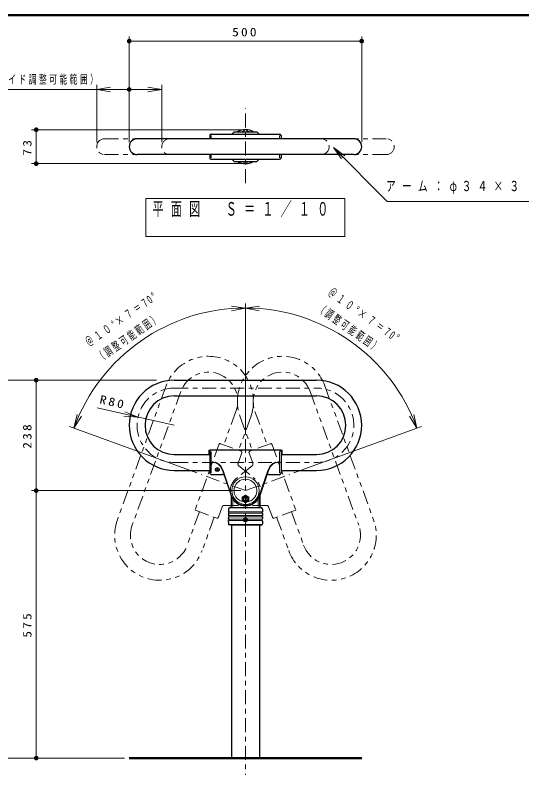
# Model space of a CAD drawing. Units: millimetres on the paper, scale 1:10. Extents: x -365 to 10, y -38 to 257.
# Drawn here: x -305.3 to -196.3, y 93.7 to 257 of the extents above; entities that cross this region are included whole.
import ezdxf

# ---------------------------------------------------------------- set-up
doc = ezdxf.new("R2010")
doc.units = ezdxf.units.MM
doc.linetypes.add('USER2', pattern=[6, 3, -1, 1, -1])
doc.linetypes.add('USER3', pattern=[8, 3, -1, 1, -1, 1, -1])
doc.layers.add('LY_1', color=7, linetype='Continuous', lineweight=13)
doc.layers.add('LY_2', color=7, linetype='Continuous', lineweight=13)
doc.styles.add('ＭＳ ゴシック', font='')
doc.styles.get('ＭＳ ゴシック').set_extended_font_data('MS Gothic')

# ---------------------------------------------------------------- blocks, each defined once
blk = doc.blocks.new('filled_dot')
at = {"color": 0, "linetype": 'Continuous', "lineweight": -2, "const_width": 1.25}
blk.add_lwpolyline([(-0.625, 0, 1), (0.625, 0, 1)], format="xyb", close=True, dxfattribs=at)
blk = doc.blocks.new('open_arrow')
at = {"color": 0, "linetype": 'Continuous', "lineweight": -2}
blk.add_lwpolyline([(7.5, 1.25), (0, 0), (7.5, -1.25)], dxfattribs=at)

msp = doc.modelspace()

# ---------------------------------------------------------------- linework, layer by layer
at = {"layer": 'LY_1'}
for p, q in [((-280.729, 229.729), (-280.729, 252.429)), ((-230.729, 229.729), (-230.729, 252.429)), ((-280.729, 251.429), (-230.729, 251.429)), ((-287.729, 229.729), (-287.729, 242.029)), ((-273.729, 229.729), (-273.729, 242.029)), ((-317.779, 241.029), (-280.729, 241.029)), ((-280.729, 241.029), (-273.729, 241.029)), ((-256.729, 232.379), (-301.729, 232.379)), ((-300.729, 225.079), (-300.729, 232.379)), ((-236.795, 228.565), (-234.68, 226.438)), ((-236.795, 228.565), (-234.325, 226.791)), ((-235.034, 226.085), (-236.795, 228.565)), ((-256.729, 225.079), (-301.729, 225.079)), ((-277.129, 217.563), (-277.129, 209.43)), ((-234.329, 217.563), (-277.129, 217.563)), ((-234.329, 209.43), (-234.329, 217.563)), ((-277.129, 209.43), (-234.329, 209.43)), ((-255.729, 166.873), (-255.729, 195.044)), ((-255.729, 166.873), (-255.729, 195.044)), ((-301.729, 178.529), (-313.633, 178.529)), ((-274.871, 178.529), (-301.729, 178.529)), ((-300.729, 154.779), (-300.729, 178.529)), ((-271.029, 168.829), (-287.603, 172.601)), ((-266.167, 158.578), (-293.566, 168.551)), ((-245.291, 158.578), (-217.892, 168.551)), ((-256.729, 154.779), (-301.729, 154.779)), ((-300.729, 97.279), (-300.729, 154.779)), ((-281.729, 97.279), (-313.633, 97.279)), ((-281.729, 97.279), (-301.729, 97.279))]:
    msp.add_line(p, q, dxfattribs=at)
at = {"layer": 'LY_1', "linetype": 'USER2'}
for p, q in [((-255.729, 220.868), (-255.729, 236.915)), ((-271.029, 176.829), (-240.429, 176.829)), ((-255.729, 165.873), (-255.729, 93.683)), ((-271.029, 160.829), (-240.429, 160.829)), ((-255.729, 154.779), (-265.227, 158.236)), ((-255.729, 154.779), (-246.231, 158.236))]:
    msp.add_line(p, q, dxfattribs=at)
at = {"layer": 'LY_1', "color": 40, "lineweight": 25}
for p, q in [((-258.679, 231.429), (-258.179, 231.929)), ((-258.179, 231.929), (-253.279, 231.929)), ((-253.279, 231.929), (-252.779, 231.429)), ((-263.379, 231.129), (-263.379, 230.579)), ((-263.079, 231.429), (-248.379, 231.429)), ((-248.079, 231.129), (-248.079, 230.579)), ((-263.379, 226.879), (-263.379, 226.329)), ((-263.079, 226.029), (-248.379, 226.029)), ((-258.679, 226.029), (-258.179, 225.529)), ((-258.179, 225.529), (-253.279, 225.529)), ((-253.279, 225.529), (-252.779, 226.029)), ((-248.079, 226.879), (-248.079, 226.329)), ((-263.379, 163.429), (-263.379, 158.572)), ((-263.279, 163.529), (-248.179, 163.529)), ((-248.079, 163.429), (-248.079, 158.572)), ((-260.627, 159.065), (-258.805, 153.729)), ((-250.831, 159.065), (-252.653, 153.729)), ((-263.079, 158.272), (-260.714, 158.272)), ((-250.745, 158.272), (-248.379, 158.272))]:
    msp.add_line(p, q, dxfattribs=at)
at = {"layer": 'LY_1', "color": 3, "linetype": 'USER3'}
for p, q in [((-286.029, 230.429), (-239.429, 230.429)), ((-225.429, 230.429), (-272.029, 230.429)), ((-286.029, 227.029), (-239.429, 227.029)), ((-225.429, 227.029), (-272.029, 227.029)), ((-272.814, 177.279), (-283.28, 148.525)), ((-238.644, 177.279), (-228.179, 148.525)), ((-269.619, 176.116), (-280.085, 147.362)), ((-241.839, 176.116), (-231.374, 147.362)), ((-257.779, 171.807), (-260.395, 164.618)), ((-253.679, 171.807), (-251.063, 164.618)), ((-254.584, 170.644), (-257.2, 163.455)), ((-256.874, 170.644), (-254.258, 163.455)), ((-265.628, 150.241), (-268.245, 143.052)), ((-262.433, 149.078), (-265.05, 141.889)), ((-249.025, 149.078), (-246.409, 141.889)), ((-245.83, 150.241), (-243.214, 143.052))]:
    msp.add_line(p, q, dxfattribs=at)
at = {"layer": 'LY_1', "color": 3, "lineweight": 25}
for p, q in [((-232.429, 230.429), (-279.029, 230.429)), ((-232.429, 227.029), (-279.029, 227.029)), ((-271.029, 178.529), (-240.429, 178.529)), ((-271.029, 178.529), (-270.729, 178.529)), ((-271.029, 175.129), (-240.429, 175.129)), ((-271.029, 162.529), (-263.379, 162.529)), ((-248.079, 162.529), (-240.429, 162.529)), ((-271.029, 159.129), (-263.379, 159.129)), ((-248.079, 159.129), (-240.429, 159.129)), ((-258.754, 147.379), (-258.754, 97.279)), ((-252.704, 147.379), (-252.704, 97.279))]:
    msp.add_line(p, q, dxfattribs=at)
at = {"layer": 'LY_1', "color": 40}
for p, q in [((-263.079, 231.129), (-263.079, 230.579)), ((-248.379, 231.129), (-248.379, 230.579)), ((-263.079, 226.879), (-263.079, 226.329)), ((-248.379, 226.879), (-248.379, 226.329)), ((-259.629, 163.529), (-259.629, 163.447)), ((-259.629, 163.447), (-255.679, 163.447)), ((-259.529, 163.529), (-259.529, 163.447)), ((-255.779, 163.529), (-255.779, 163.447)), ((-255.779, 163.529), (-255.779, 163.447)), ((-255.679, 163.529), (-255.679, 163.447)), ((-255.679, 163.529), (-255.679, 163.447)), ((-251.929, 163.529), (-251.929, 163.447)), ((-251.929, 163.529), (-251.929, 163.447)), ((-251.929, 163.447), (-248.379, 163.447)), ((-251.829, 163.529), (-251.829, 163.447)), ((-263.079, 163.229), (-263.079, 158.572)), ((-248.379, 163.229), (-248.379, 158.572)), ((-260.532, 159.097), (-258.71, 153.761)), ((-250.926, 159.097), (-252.748, 153.761)), ((-255.729, 153.799), (-256.439, 153.389)), ((-255.729, 153.787), (-256.429, 153.383)), ((-255.019, 153.389), (-255.729, 153.799)), ((-255.029, 153.383), (-255.729, 153.787)), ((-256.439, 153.389), (-256.439, 152.569)), ((-255.729, 152.159), (-256.439, 152.569)), ((-256.429, 153.383), (-256.429, 152.575)), ((-255.729, 152.171), (-256.429, 152.575)), ((-255.029, 152.575), (-255.729, 152.171)), ((-255.019, 152.569), (-255.729, 152.159)), ((-255.029, 153.383), (-255.029, 152.575)), ((-255.019, 153.389), (-255.019, 152.569))]:
    msp.add_line(p, q, dxfattribs=at)
at = {"layer": 'LY_1', "color": 40, "linetype": 'USER3'}
for p, q in [((-261.369, 164.866), (-266.534, 150.677)), ((-261.241, 164.926), (-256.677, 163.265)), ((-250.217, 164.926), (-254.781, 163.265)), ((-250.089, 164.866), (-244.925, 150.677)), ((-256.498, 162.88), (-257.307, 160.657)), ((-254.961, 162.88), (-254.152, 160.657)), ((-254.305, 160.099), (-257.768, 157.31)), ((-257.153, 160.099), (-253.69, 157.31)), ((-266.474, 150.549), (-261.91, 148.888)), ((-260.716, 151.29), (-261.525, 149.067)), ((-260.239, 151.619), (-255.794, 151.53)), ((-251.22, 151.619), (-255.664, 151.53)), ((-250.742, 151.29), (-249.933, 149.067)), ((-244.984, 150.549), (-249.549, 148.888))]:
    msp.add_line(p, q, dxfattribs=at)
at = {"layer": 'LY_1', "color": 12}
for p, q in [((-263.599, 163.378), (-263.599, 162.678)), ((-263.379, 163.478), (-263.499, 163.478)), ((-263.499, 163.378), (-263.499, 162.678)), ((-263.379, 163.478), (-263.379, 162.578)), ((-248.079, 163.478), (-248.079, 162.578)), ((-248.079, 163.478), (-247.959, 163.478)), ((-247.959, 163.378), (-247.959, 162.678)), ((-247.859, 163.378), (-247.859, 162.678)), ((-263.379, 162.578), (-263.499, 162.578)), ((-248.079, 162.578), (-247.959, 162.578))]:
    msp.add_line(p, q, dxfattribs=at)
at = {"layer": 'LY_1', "lineweight": 25}
msp.add_line((-261.779, 159.475), (-261.779, 159.12), dxfattribs=at)
at = {"layer": 'LY_1', "color": 4, "lineweight": 25}
for p, q in [((-258.829, 153.8), (-258.829, 151.359)), ((-252.629, 153.8), (-252.629, 151.359)), ((-259.379, 150.793), (-259.379, 150.229)), ((-252.29, 151.079), (-259.169, 151.079)), ((-252.079, 150.793), (-252.079, 150.229)), ((-259.379, 149.929), (-259.379, 149.429)), ((-259.379, 149.129), (-259.379, 148.929)), ((-252.079, 149.929), (-252.079, 149.429)), ((-252.079, 149.129), (-252.079, 148.929)), ((-259.379, 148.029), (-259.379, 147.561)), ((-258.879, 147.379), (-259.299, 147.463)), ((-252.579, 147.379), (-252.16, 147.463)), ((-252.079, 148.029), (-252.079, 147.619))]:
    msp.add_line(p, q, dxfattribs=at)
at = {"layer": 'LY_1', "color": 4}
for p, q in [((-258.748, 153.575), (-258.748, 151.359)), ((-252.71, 153.575), (-252.71, 151.359)), ((-258.448, 152.999), (-258.448, 151.359)), ((-253.01, 152.999), (-253.01, 151.359)), ((-252.079, 150.229), (-259.379, 150.229)), ((-252.079, 149.929), (-259.379, 149.929)), ((-252.079, 149.429), (-259.379, 149.429)), ((-252.079, 149.129), (-259.379, 149.129)), ((-256.153, 148.629), (-259.354, 148.629)), ((-255.305, 148.629), (-252.104, 148.629)), ((-256.153, 148.329), (-259.354, 148.329)), ((-252.122, 147.479), (-259.336, 147.479)), ((-252.579, 147.379), (-258.879, 147.379)), ((-255.305, 148.329), (-252.104, 148.329))]:
    msp.add_line(p, q, dxfattribs=at)
at = {"layer": 'LY_1', "color": 190}
for p, q in [((-256.076, 152.979), (-255.902, 153.279)), ((-256.076, 152.979), (-255.902, 153.279)), ((-255.902, 152.679), (-256.076, 152.979)), ((-255.902, 152.679), (-256.076, 152.979)), ((-255.902, 153.279), (-255.556, 153.279)), ((-255.902, 153.279), (-255.556, 153.279)), ((-255.902, 152.679), (-255.556, 152.679)), ((-255.902, 152.679), (-255.556, 152.679)), ((-255.383, 152.979), (-255.556, 153.279)), ((-255.383, 152.979), (-255.556, 153.279)), ((-255.556, 152.679), (-255.383, 152.979)), ((-255.556, 152.679), (-255.383, 152.979)), ((-255.771, 148.688), (-255.771, 148.605)), ((-255.771, 148.688), (-255.687, 148.688)), ((-255.687, 148.688), (-255.687, 148.605)), ((-255.939, 148.521), (-255.855, 148.521)), ((-255.939, 148.521), (-255.939, 148.437)), ((-255.939, 148.437), (-255.855, 148.437)), ((-255.771, 148.353), (-255.771, 148.27)), ((-255.771, 148.27), (-255.687, 148.27)), ((-255.687, 148.353), (-255.687, 148.27)), ((-255.604, 148.521), (-255.52, 148.521)), ((-255.604, 148.437), (-255.52, 148.437)), ((-255.52, 148.521), (-255.52, 148.437))]:
    msp.add_line(p, q, dxfattribs=at)
at = {"layer": 'LY_1', "color": 140, "lineweight": 50}
msp.add_line((-280.729, 97.279), (-230.729, 97.279), dxfattribs=at)
at = {"layer": 'LY_1'}
msp.add_lwpolyline([(-236.795, 228.565), (-225.266, 216.973), (-186.021, 216.973)], dxfattribs=at)
at = {"layer": 'LY_1', "color": 40}
msp.add_lwpolyline([(-262.229, 159.302), (-262.227, 159.27), (-262.222, 159.238), (-262.214, 159.207), (-262.202, 159.176), (-262.187, 159.146), (-262.169, 159.118), (-262.148, 159.091), (-262.124, 159.065), (-262.097, 159.041), (-262.068, 159.02), (-262.037, 159), (-262.004, 158.983), (-261.969, 158.968), (-261.933, 158.956), (-261.896, 158.946), (-261.857, 158.939), (-261.818, 158.935), (-261.779, 158.933), (-261.74, 158.935), (-261.701, 158.939), (-261.663, 158.946), (-261.625, 158.956), (-261.589, 158.968), (-261.554, 158.983), (-261.521, 159), (-261.49, 159.02), (-261.461, 159.041), (-261.434, 159.065), (-261.411, 159.091), (-261.389, 159.118), (-261.371, 159.146), (-261.356, 159.176), (-261.344, 159.207), (-261.336, 159.238), (-261.331, 159.27), (-261.329, 159.302), (-261.331, 159.334), (-261.336, 159.366), (-261.344, 159.397), (-261.356, 159.428), (-261.371, 159.458), (-261.389, 159.486), (-261.411, 159.513), (-261.434, 159.539), (-261.461, 159.563), (-261.49, 159.584), (-261.521, 159.604), (-261.554, 159.621), (-261.589, 159.636), (-261.625, 159.648), (-261.663, 159.658), (-261.701, 159.665), (-261.74, 159.669), (-261.779, 159.671), (-261.818, 159.669), (-261.857, 159.665), (-261.896, 159.658), (-261.933, 159.648), (-261.969, 159.636), (-262.004, 159.621), (-262.037, 159.604), (-262.068, 159.584), (-262.097, 159.563), (-262.124, 159.539), (-262.148, 159.513), (-262.169, 159.486), (-262.187, 159.458), (-262.202, 159.428), (-262.214, 159.397), (-262.222, 159.366), (-262.227, 159.334)], close=True, dxfattribs=at)
for points in [[(-262.223, 159.363), (-262.2, 159.293), (-262.161, 159.229)], [(-261.397, 159.229), (-261.358, 159.293), (-261.335, 159.363)]]:
    msp.add_lwpolyline(points, dxfattribs=at)
at = {"layer": 'LY_1'}
msp.add_lwpolyline([(-262.179, 159.326), (-262.178, 159.298), (-262.173, 159.269), (-262.166, 159.241), (-262.155, 159.214), (-262.142, 159.188), (-262.126, 159.162), (-262.107, 159.138), (-262.086, 159.116), (-262.062, 159.095), (-262.036, 159.075), (-262.009, 159.058), (-261.979, 159.042), (-261.948, 159.029), (-261.916, 159.018), (-261.883, 159.01), (-261.849, 159.004), (-261.814, 159), (-261.779, 158.999), (-261.744, 159), (-261.71, 159.004), (-261.676, 159.01), (-261.642, 159.018), (-261.61, 159.029), (-261.579, 159.042), (-261.55, 159.058), (-261.522, 159.075), (-261.496, 159.095), (-261.473, 159.116), (-261.451, 159.138), (-261.433, 159.162), (-261.417, 159.188), (-261.403, 159.214), (-261.393, 159.241), (-261.385, 159.269), (-261.381, 159.298), (-261.379, 159.326), (-261.381, 159.355), (-261.385, 159.383), (-261.393, 159.411), (-261.403, 159.438), (-261.417, 159.465), (-261.433, 159.49), (-261.451, 159.514), (-261.473, 159.537), (-261.496, 159.558), (-261.522, 159.577), (-261.55, 159.595), (-261.579, 159.61), (-261.61, 159.623), (-261.642, 159.634), (-261.676, 159.643), (-261.71, 159.649), (-261.744, 159.653), (-261.779, 159.654), (-261.814, 159.653), (-261.849, 159.649), (-261.883, 159.643), (-261.916, 159.634), (-261.948, 159.623), (-261.979, 159.61), (-262.009, 159.595), (-262.036, 159.577), (-262.062, 159.558), (-262.086, 159.537), (-262.107, 159.514), (-262.126, 159.49), (-262.142, 159.465), (-262.155, 159.438), (-262.166, 159.411), (-262.173, 159.383), (-262.178, 159.355)], close=True, dxfattribs=at)
at = {"layer": 'LY_1', "lineweight": 25}
msp.add_lwpolyline([(-261.979, 159.298), (-261.977, 159.296), (-261.972, 159.295), (-261.964, 159.293), (-261.952, 159.292), (-261.938, 159.291), (-261.921, 159.289), (-261.901, 159.288), (-261.879, 159.288), (-261.856, 159.287), (-261.831, 159.286), (-261.805, 159.286), (-261.779, 159.286), (-261.753, 159.286), (-261.727, 159.286), (-261.703, 159.287), (-261.679, 159.288), (-261.657, 159.288), (-261.638, 159.289), (-261.62, 159.291), (-261.606, 159.292), (-261.594, 159.293), (-261.586, 159.295), (-261.581, 159.296), (-261.579, 159.298)], dxfattribs=at)
at = {"layer": 'LY_1', "color": 40}
msp.add_circle((-255.729, 154.779), 2.95, dxfattribs=at)
at = {"layer": 'LY_1', "color": 190}
for radius in [0.65, 0.4, 0.4, 0.346, 0.346]:
    msp.add_circle((-255.729, 152.979), radius, dxfattribs=at)
at = {"layer": 'LY_1', "color": 190, "lineweight": 25}
msp.add_circle((-255.729, 152.979), 0.65, dxfattribs=at)
at = {"layer": 'LY_1', "color": 4}
msp.add_circle((-255.729, 148.479), 0.4, dxfattribs=at)
at = {"layer": 'LY_1', "lineweight": 25}
msp.add_circle((-255.729, 148.479), 0.35, dxfattribs=at)
at = {"layer": 'LY_1', "color": 4, "lineweight": 25}
for centre, radius, start, end in [((-255.729, 228.729), 3.65, 61.24828, 118.75172), ((-255.729, 228.729), 3.65, 241.24828, 298.75172), ((-259.079, 150.793), 0.3, 91.7163, 180), ((-259.096, 151.359), 0.267, 271.7163, 0), ((-252.362, 151.359), 0.267, 180.00001, 268.28371), ((-252.379, 150.793), 0.3, 0, 88.2837), ((-259.379, 150.079), 0.15, 270, 90), ((-259.379, 149.279), 0.15, 270, 90), ((-263.001, 148.479), 3.65, 2.35528, 7.08188), ((-259.375, 148.479), 0.151, 277.9351, 82.0649), ((-252.083, 148.479), 0.151, 97.9351, 262.06491), ((-252.079, 150.079), 0.15, 90, 270), ((-252.079, 149.279), 0.15, 90, 270), ((-248.457, 148.479), 3.65, 172.91812, 177.64471), ((-263.001, 148.479), 3.65, 352.91812, 357.64472), ((-259.279, 147.561), 0.1, 179.99999, 258.69005), ((-252.179, 147.561), 0.1, 281.30993, 0), ((-248.457, 148.479), 3.65, 182.35529, 187.08188)]:
    msp.add_arc(centre, radius, start, end, dxfattribs=at)
at = {"layer": 'LY_1', "color": 4}
for centre, radius, start, end in [((-255.729, 228.729), 3.35, 97.31908, 107.21056), ((-255.729, 228.729), 3.35, 72.78945, 82.68092), ((-255.729, 228.729), 3.35, 252.78944, 287.21055), ((-255.729, 148.479), 0.45, 19.47122, 160.52877), ((-259.964, 148.479), 3.814, 357.74583, 2.25417), ((-251.494, 148.479), 3.814, 177.74582, 182.25417), ((-255.729, 148.479), 0.45, 199.47123, 340.52878)]:
    msp.add_arc(centre, radius, start, end, dxfattribs=at)
at = {"layer": 'LY_1', "color": 190, "lineweight": 25}
msp.add_arc((-255.729, 231.909), 0.45, 2.54747, 177.45252, dxfattribs=at)
at = {"layer": 'LY_1', "color": 3, "linetype": 'USER3'}
for centre, radius, start, end in [((-286.029, 228.729), 1.7, 90, 270), ((-272.029, 228.729), 1.7, 90, 270), ((-239.429, 228.729), 1.7, 270, 90), ((-225.429, 228.729), 1.7, 270, 90), ((-263.699, 173.962), 9.7, 340, 160), ((-247.759, 173.962), 9.7, 20, 200), ((-263.699, 173.962), 6.3, 340, 160), ((-247.759, 173.962), 6.3, 20, 200), ((-274.165, 145.207), 9.7, 160, 340), ((-274.165, 145.207), 6.3, 160, 340), ((-237.294, 145.207), 9.7, 200, 20), ((-237.294, 145.207), 6.3, 200, 20)]:
    msp.add_arc(centre, radius, start, end, dxfattribs=at)
at = {"layer": 'LY_1', "color": 3, "lineweight": 25}
for centre, radius, start, end in [((-279.029, 228.729), 1.7, 90, 270), ((-232.429, 228.729), 1.7, 270, 90), ((-271.029, 168.829), 9.7, 90, 270), ((-240.429, 168.829), 9.7, 270, 90), ((-271.029, 168.829), 6.3, 90, 270), ((-240.429, 168.829), 6.3, 270, 90)]:
    msp.add_arc(centre, radius, start, end, dxfattribs=at)
at = {"layer": 'LY_1', "color": 40, "lineweight": 25}
for centre, radius, start, end in [((-263.079, 231.129), 0.3, 90, 180), ((-248.379, 231.129), 0.3, 0, 90), ((-263.079, 226.329), 0.3, 179.99999, 270), ((-248.379, 226.329), 0.3, 270, 0), ((-263.279, 163.429), 0.1, 90, 180), ((-248.179, 163.429), 0.1, 0, 90), ((-263.466, 158.096), 3, 18.85244, 65.65232), ((-247.992, 158.096), 3, 114.34769, 161.14756), ((-263.079, 158.572), 0.3, 179.99999, 270), ((-248.379, 158.572), 0.3, 270, 0), ((-260.714, 157.772), 0.5, 18.85244, 90), ((-250.745, 157.772), 0.5, 90, 161.14756), ((-255.729, 154.779), 3.25, 198.85244, 341.14756)]:
    msp.add_arc(centre, radius, start, end, dxfattribs=at)
at = {"layer": 'LY_1'}
for start, end in [(90, 160), (20, 90)]:
    msp.add_arc((-255.729, 154.779), 39.265, start, end, dxfattribs=at)
at = {"layer": 'LY_1', "linetype": 'USER2'}
for centre, start, end in [((-271.029, 168.829), 90, 270), ((-240.429, 168.829), 270, 90)]:
    msp.add_arc(centre, 8, start, end, dxfattribs=at)
at = {"layer": 'LY_1', "color": 12}
for centre, start, end in [((-263.499, 163.378), 90, 180), ((-247.959, 163.378), 0, 90), ((-263.499, 162.678), 180.00001, 270), ((-247.959, 162.678), 270, 0)]:
    msp.add_arc(centre, 0.1, start, end, dxfattribs=at)
at = {"layer": 'LY_1', "color": 40}
for centre, radius, start, end in [((-263.079, 163.229), 0.3, 90, 180), ((-248.379, 163.147), 0.3, 0, 90), ((-263.466, 158.096), 3.1, 18.85244, 65.65232), ((-247.992, 158.096), 3.1, 114.34769, 161.14756), ((-255.729, 154.779), 2.45, 277.82739, 147.75053), ((-255.729, 154.779), 2.45, 147.75057, 262.17102), ((-255.729, 154.779), 3.15, 198.85244, 341.14756)]:
    msp.add_arc(centre, radius, start, end, dxfattribs=at)
at = {"layer": 'LY_1', "color": 40, "linetype": 'USER3'}
for centre, radius, start, end in [((-261.156, 164.576), 0.3, 69.99999, 160), ((-261.275, 164.832), 0.1, 69.99999, 160), ((-250.303, 164.576), 0.3, 20, 110), ((-250.183, 164.832), 0.1, 20, 110), ((-256.779, 162.983), 0.3, 340, 70.00001), ((-254.679, 162.983), 0.3, 109.99999, 200), ((-256.837, 160.486), 0.5, 160, 231.14756), ((-254.622, 160.486), 0.5, 308.85244, 20), ((-255.729, 154.779), 3.25, 128.85244, 271.14756), ((-255.729, 154.779), 3.25, 268.85244, 51.14756), ((-266.44, 150.643), 0.1, 160, 250), ((-260.246, 151.119), 0.5, 88.85244, 160), ((-251.212, 151.119), 0.5, 20, 91.14756), ((-245.019, 150.643), 0.1, 290, 20), ((-261.807, 149.169), 0.3, 250, 340), ((-249.651, 149.169), 0.3, 200, 290)]:
    msp.add_arc(centre, radius, start, end, dxfattribs=at)
at = {"layer": 'LY_1', "color": 190}
for centre, start, end in [((-255.855, 148.605), 270, 0), ((-255.855, 148.353), 0, 90), ((-255.604, 148.605), 179.99999, 270), ((-255.604, 148.353), 90, 180)]:
    msp.add_arc(centre, 0.0838, start, end, dxfattribs=at)
at = {"layer": 'LY_2', "lineweight": 50}
msp.add_line((0, 257), (-365, 257), dxfattribs=at)

# ---------------------------------------------------------------- block references
at = {"layer": 'LY_1'}
for name, p, xscale, yscale in [('filled_dot', (-280.729, 251.429), 0.4, 0.4), ('open_arrow', (-287.729, 241.029), 0.4, 0.4), ('filled_dot', (-280.729, 241.029), 0.399, 0.399)]:
    msp.add_blockref(name, p, dxfattribs=dict(at, xscale=xscale, yscale=yscale))
for name, p, xscale, yscale, rotation in [('filled_dot', (-230.729, 251.429), 0.4, 0.4, 180), ('filled_dot', (-280.729, 241.029), 0.4, 0.4, 180), ('open_arrow', (-273.729, 241.029), 0.399, 0.399, 180), ('filled_dot', (-300.729, 232.379), 0.4, 0.4, 270), ('filled_dot', (-300.729, 225.079), 0.4, 0.4, 90), ('open_arrow', (-255.729, 194.044), 0.4, 0.4, 182.2), ('open_arrow', (-255.729, 194.044), 0.4, 0.4, 357.8), ('filled_dot', (-300.729, 178.529), 0.4, 0.4, 270), ('open_arrow', (-278.83, 170.604), 0.4, 0.4, 167.2), ('open_arrow', (-292.626, 168.208), 0.4, 0.4, 67.8), ('open_arrow', (-218.832, 168.208), 0.4, 0.4, 112.2), ('filled_dot', (-300.729, 154.779), 0.4, 0.4, 90), ('filled_dot', (-300.729, 154.779), 0.4, 0.4, 270), ('filled_dot', (-300.729, 97.279), 0.4, 0.4, 90)]:
    msp.add_blockref(name, p, dxfattribs=dict(at, xscale=xscale, yscale=yscale, rotation=rotation))

# ---------------------------------------------------------------- texts
at = {"layer": 'LY_1', "style": 'ＭＳ ゴシック'}
for s, insert, char_height, attachment_point in [('\\T1.33;\\W1.15;500', (-255.729, 252.429), 1.833, 8), ('\\T1.32;\\W0.65;±70（スライド調整可能範囲）', (-302.491, 242.029), 1.833, 8), ('\\T1.63;\\W0.7;アーム：φ３４×３\u3000ＳＵＳ', (-225.503, 219.973), 2.199, 4), ('\\T1.64;\\W0.6;平面図\u3000Ｓ＝１／１０', (-275.729, 216.83), 2.933, 1)]:
    msp.add_mtext(s, dxfattribs=dict(at, insert=insert, char_height=char_height, attachment_point=attachment_point))
at = {"layer": 'LY_1', "char_height": 1.833, "style": 'ＭＳ ゴシック'}
for s, insert, attachment_point, rotation in [('\\T1.34;\\W1.15;73', (-301.729, 228.729), 8, 90), ('\\T1.47;\\W0.6;＠１０°×７＝70°', (-238.268, 196.794), 7, 325), ('\\T1.47;\\W0.6;＠１０°×７＝70°', (-289.238, 185.557), 7, 35), ('\\T1.32;\\W0.6;（調整可能範囲）', (-240.658, 193.381), 7, 325), ('\\T1.32;\\W0.6;（調整可能範囲）', (-286.848, 182.144), 7, 35), ('\\T1.33;\\W1.15;R80', (-284.446, 172.908), 8, 347.177), ('\\T1.33;\\W1.15;238', (-301.729, 166.654), 8, 90), ('\\T1.33;\\W1.15;575', (-301.729, 126.029), 8, 90)]:
    msp.add_mtext(s, dxfattribs=dict(at, insert=insert, attachment_point=attachment_point, rotation=rotation))

doc.saveas('drawing.dxf')
